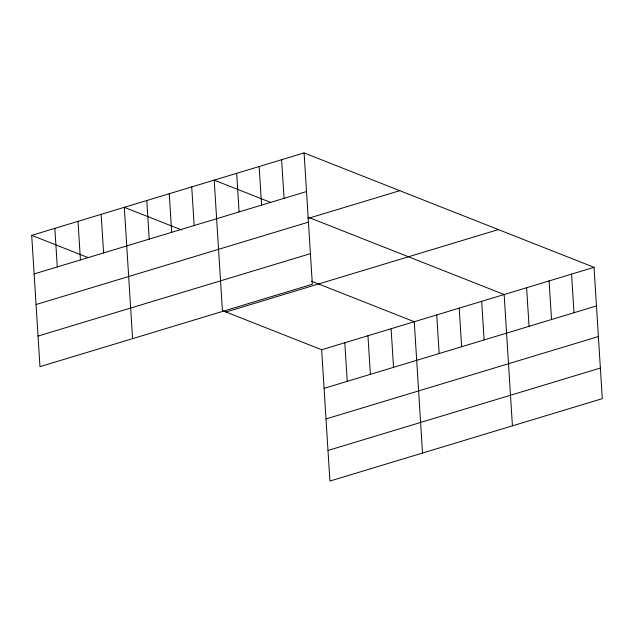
<?xml version="1.0" encoding="UTF-8"?>
<svg xmlns="http://www.w3.org/2000/svg" width="634" height="634" viewBox="0 0 634 634"><rect width="100%" height="100%" fill="white"/><g stroke="black" fill="none" stroke-linecap="round" stroke-linejoin="round"><path stroke-width="0.95" d="M304.09 152.929L312.348 284.246L39.966 366.666L31.7 235.349L304.09 152.929L594.034 267.334L602.3 398.651L329.91 481.071L321.652 349.754L223.279 310.937M34.125 273.943L306.515 191.531M308.013 218.445L399.769 190.683M36.051 304.542L308.441 222.122M38.04 336.068L310.422 253.648M225.966 311.999L498.356 229.579M321.652 349.754L594.034 267.334M324.077 388.349L596.467 305.937M326.003 418.947L598.393 336.527M327.984 450.473L600.374 368.053M270.702 202.42L214.197 180.127L222.463 311.445M308.061 217.161L504.149 294.533L512.415 425.85M181.72 229.976L124.312 207.326L132.577 338.643M311.413 281.147L414.264 321.731L422.521 453.048M31.7 235.349L88.197 257.642M571.567 274.134L573.992 312.728M549.092 280.933L551.525 319.528M526.624 287.733L529.049 326.328M481.681 301.332L484.107 339.927M459.206 308.132L461.631 346.727M436.731 314.932L439.164 353.526M391.107 328.737L393.54 367.332M367.958 335.743L370.383 374.337M344.801 342.748L347.234 381.343M281.615 159.728L284.048 198.331M259.147 166.528L261.573 205.123M236.672 173.328L239.097 211.922M191.73 186.927L194.155 225.522M169.254 193.727L171.687 232.321M146.787 200.526L149.212 239.121M101.163 214.332L103.588 252.926M78.006 221.337L80.431 259.932M54.857 228.343L57.282 266.938"/></g></svg>
